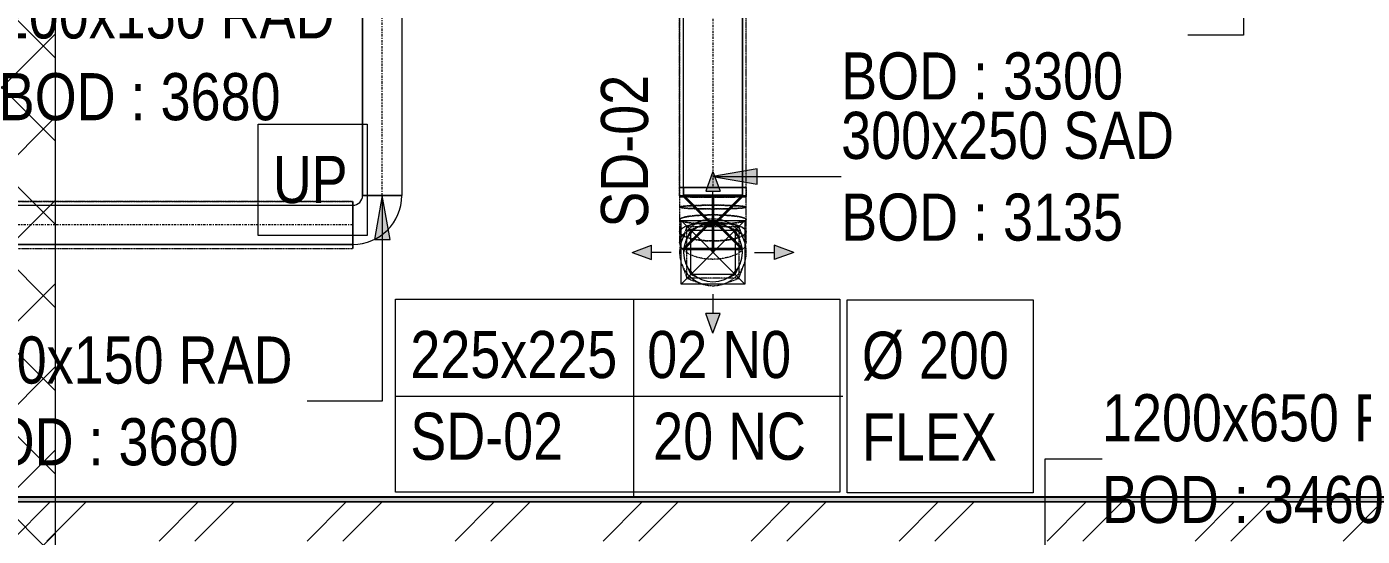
# Model space of a CAD drawing. Header units: inches. Extents: x -83664 to 20107, y -47222 to 19398.
# Drawn here: x -27444 to -20636, y -25990 to -23392 of the extents above; entities that cross this region are included whole.
import ezdxf

# ---------------------------------------------------------------- set-up
doc = ezdxf.new("R2010")
doc.units = ezdxf.units.IN
doc.header["$MEASUREMENT"] = 0
doc.linetypes.add('Center', pattern=[29.999999, 12, -6, 6, -6])
doc.linetypes.add('Hidden 0_50', pattern=[1.0584, 0.5292, -0.5292])
for name, color, linetype, lineweight, true_color in [('A-DETL', 7, 'Continuous', 18, 0x00a600), ('M-HVAC-DUCT', 7, 'Continuous', 9, 0xffe97f), ('M-HVAC-DUCT-PATT', 7, 'Continuous', 35, 0x007f00)]:
    doc.layers.add(name, color=color, linetype=linetype, lineweight=lineweight, true_color=true_color)
for name, color, linetype, lineweight in [('A-DETL-GENF', 7, 'Continuous', 9), ('A-WALL', 7, 'Continuous', 9), ('A-WALL-PATT', 7, 'Continuous', 25), ('G-ANNO-TEXT', 7, 'Continuous', 9), ('M-HVAC-CDFF', 7, 'Continuous', 9), ('M-HVAC-DUCT-CNTR', 7, 'Center', 9), ('M-HVAC-DUCT-IDEN', 7, 'Continuous', 18)]:
    doc.layers.add(name, color=color, linetype=linetype, lineweight=lineweight)
doc.styles.add('Arial Narrow_21', font='ARIALN.TTF', dxfattribs={"height": 240})
pattern_1 = [(0, (0, 0), (1219.2, 304.8), [50.292, -864.108, 50.292, -864.108, -4876.8]), (0, (0, 0), (1219.2, 304.8), [-1828.8, 50.292, -1778.508, 50.292, -864.108, -2133.6]), (0, (0, 0), (1219.2, 304.8), [-4572, 50.292, -559.308, 50.292, -1473.708]), (120, (457.2, 152.4), (-873.56454, 903.45817), [50.292, -864.108, 50.292, -864.108, -4876.8]), (120, (457.2, 152.4), (-873.56454, 903.45817), [-1828.8, 50.292, -1778.508, 50.292, -864.108, -2133.6]), (120, (457.2, 152.4), (-873.56454, 903.45817), [-4572, 50.292, -559.308, 50.292, -1473.708]), (240, (609.6, 762), (-345.63546, -1208.25817), [50.292, -864.108, 50.292, -864.108, -4876.8]), (240, (609.6, 762), (-345.63546, -1208.25817), [-1828.8, 50.292, -1778.508, 50.292, -864.108, -2133.6]), (240, (609.6, 762), (-345.63546, -1208.25817), [-4572, 50.292, -559.308, 50.292, -1473.708])]
pattern_2 = [(45, (0, 0), (-377.1708, 377.1708), []), (45, (0, 571.5), (-377.1708, 377.1708), [])]

# ---------------------------------------------------------------- blocks, each defined once
blk = doc.blocks.new('GCE-AT-Supply Air Rectangular Diffuser - 225x225-V55-FIRST FLOOR AC CONDITIONING LAYOUT - PART A')
at = {"layer": 'A-DETL-GENF', "true_color": 0xff7f00}
for points in [[(36.4, 312.5), (0, 412.5), (-36.4, 312.5)], [(-312.5, 36.4), (-412.5, 0), (-312.5, -36.4)], [(412.5, 0), (312.5, 36.4), (312.5, -36.4), (338.5, -26.9)], [(36.4, -312.5), (-36.4, -312.5), (0, -412.5)]]:
    blk.add_hatch(color=30, dxfattribs=at).paths.add_polyline_path(points)
at = {"layer": 'A-DETL-GENF', "color": 30, "true_color": 0xff7f00}
for p, q in [((0, 412.5), (-36.4, 312.5)), ((0, 412.5), (36.4, 312.5)), ((-36.4, 312.5), (36.4, 312.5)), ((0, 212.5), (0, 312.5)), ((-162.5, -162.5), (162.5, 162.5)), ((-162.5, 162.5), (162.5, -162.5)), ((-162.5, -162.5), (-162.5, 162.5)), ((-162.5, 162.5), (162.5, 162.5)), ((162.5, 162.5), (162.5, -162.5)), ((-412.5, 0), (-312.5, 36.4)), ((-312.5, -36.4), (-312.5, 36.4)), ((212.5, 0), (312.5, 0)), ((312.5, 36.4), (312.5, -36.4)), ((412.5, 0), (312.5, 36.4)), ((-412.5, 0), (-312.5, -36.4)), ((-212.5, 0), (-312.5, 0)), ((412.5, 0), (312.5, -36.4)), ((162.5, -162.5), (-162.5, -162.5)), ((0, -212.5), (0, -312.5)), ((36.4, -312.5), (-36.4, -312.5)), ((0, -412.5), (-36.4, -312.5)), ((0, -412.5), (36.4, -312.5))]:
    blk.add_line(p, q, dxfattribs=at)
blk = doc.blocks.new('M_Rec to Rnd Transition - Angle - 60 Degree-8295572-FIRST FLOOR AC CONDITIONING LAYOUT - PART A')
at = {"layer": 'M-HVAC-DUCT', "color": 30, "true_color": 0xff7f00}
for p, q in [((0, 150), (43.3, 150)), ((43.3, 150), (0, 150)), ((0, 150), (0, -150)), ((0, -150), (0, 150)), ((43.3, 0), (43.3, 150)), ((43.3, 0), (43.3, 150)), ((43.3, -150), (43.3, 0)), ((43.3, -150), (43.3, 0)), ((0, -150), (43.3, -150)), ((43.3, -150), (0, -150))]:
    blk.add_line(p, q, dxfattribs=at)
blk = doc.blocks.new('M_Rectangular to Round Transition - Angle - 45 Degree-8295570-FIRST FLOOR AC CONDITIONING LAYOUT - PART A')
at = {"layer": 'M-HVAC-DUCT', "color": 30, "true_color": 0xff7f00}
for p, q in [((127375.6, 73895), (127398.5, 73942.8)), ((127446.4, 73965.7), (127398.5, 73942.8)), ((127398.5, 73942.8), (127623.5, 73942.8)), ((127398.5, 73717.8), (127398.5, 73942.8)), ((127623.5, 73942.8), (127575.6, 73965.7)), ((127623.5, 73942.8), (127646.4, 73895)), ((127623.5, 73942.8), (127623.5, 73717.8)), ((127375.6, 73765.7), (127398.5, 73717.8)), ((127623.5, 73717.8), (127646.4, 73765.7)), ((127446.4, 73695), (127398.5, 73717.8)), ((127623.5, 73717.8), (127398.5, 73717.8)), ((127575.6, 73695), (127623.5, 73717.8))]:
    blk.add_line(p, q, dxfattribs=at)
for start, end in [(90, 180), (0, 90), (180, 270), (270, 0)]:
    blk.add_arc((127511, 73830.3), 150, start, end, dxfattribs=at)
blk = doc.blocks.new('M_Rec Elbow - Radius - 0_75W-V186-FIRST FLOOR AC CONDITIONING LAYOUT - PART A')
at = {"layer": 'M-HVAC-DUCT', "color": 6, "true_color": 0xff00ff}
for p, q in [((-100, 150), (100, 150)), ((100, 150), (-100, 150)), ((-150, 100), (-150, -100)), ((-150, -100), (-150, 100))]:
    blk.add_line(p, q, dxfattribs=at)
for radius in [50, 50, 250, 250]:
    blk.add_arc((-150, 150), radius, 270, 0, dxfattribs=at)
blk = doc.blocks.new('TEMW-SMBZ-HO-BM-HVAC-00002_rvt-1-FIRST FLOOR AC CONDITIONING LAYOUT - PART A')
at = {"layer": 'M-HVAC-DUCT', "color": 6, "true_color": 0xff00ff}
for p, q in [((125725.2, 74120.2), (125725.2, 76385.2)), ((125725.2, 76385.2), (125725.2, 74120.2)), ((125925.2, 76385.2), (125925.2, 74120.2)), ((125925.2, 76385.2), (125925.2, 74120.2)), ((120224.9, 74070.2), (124159.4, 74070.2)), ((120224.9, 74070.2), (124159.4, 74070.2)), ((124159.4, 74070.2), (125675.2, 74070.2)), ((124159.4, 74070.2), (125675.2, 74070.2)), ((125675.2, 73870.2), (125675.2, 74070.2)), ((125675.2, 74070.2), (125675.2, 73870.2)), ((125725.2, 74120.2), (125925.2, 74120.2)), ((125925.2, 74120.2), (125725.2, 74120.2)), ((124159.4, 73870.2), (120224.9, 73870.2)), ((120224.9, 73870.2), (124159.4, 73870.2)), ((125675.2, 73870.2), (124159.4, 73870.2)), ((124159.4, 73870.2), (125675.2, 73870.2))]:
    blk.add_line(p, q, dxfattribs=at)
at = {"layer": 'M-HVAC-DUCT', "color": 30, "linetype": 'Hidden 0_50', "true_color": 0xff7f00}
for p, q in [((127341, 75770.3), (127341, 74161.4)), ((127341, 74161.4), (127341, 75770.3)), ((127681, 74161.4), (127681, 75770.3)), ((127681, 74161.4), (127681, 75770.3)), ((127341, 74161.4), (127681, 74161.4)), ((127681, 74161.4), (127341, 74161.4)), ((127341, 74161.4), (127341, 74118.1)), ((127341, 74118.1), (127341, 74161.4)), ((127341, 74161.4), (127681, 74161.4)), ((127681, 74161.4), (127341, 74161.4)), ((127681, 74161.4), (127681, 74118.1)), ((127681, 74118.1), (127681, 74161.4)), ((127341, 74118.1), (127341, 74114)), ((127681, 74118.1), (127341, 74118.1)), ((127681, 74118.1), (127341, 74118.1)), ((127341, 74118.1), (127341, 74114)), ((127341, 74118.1), (127511, 74118.1)), ((127341, 74118.1), (127511, 74118.1)), ((127341, 74114), (127341, 74060.9)), ((127341, 74114), (127341, 74060.9)), ((127511, 74118.1), (127681, 74118.1)), ((127511, 74118.1), (127681, 74118.1)), ((127681, 74114), (127681, 74118.1)), ((127681, 74114), (127681, 74118.1)), ((127681, 74060.9), (127681, 74114)), ((127681, 74060.9), (127681, 74114)), ((127341, 74060.9), (127341, 73997.6)), ((127341, 74060.9), (127341, 73997.6)), ((127681, 73997.6), (127681, 74060.9)), ((127681, 73997.6), (127681, 74060.9)), ((127341, 73997.6), (127341, 73935.4)), ((127341, 73997.6), (127341, 73935.4)), ((127341, 73935.4), (127341, 73882)), ((127341, 73935.4), (127341, 73882)), ((127378.5, 73962.8), (127351.4, 73888.8)), ((127452.5, 73989.9), (127378.5, 73962.8)), ((127378.5, 73697.8), (127378.5, 73962.8)), ((127378.5, 73962.8), (127643.5, 73962.8)), ((127643.5, 73962.8), (127569.5, 73989.9)), ((127670.6, 73888.8), (127643.5, 73962.8)), ((127643.5, 73962.8), (127643.5, 73697.8)), ((127681, 73935.4), (127681, 73997.6)), ((127681, 73935.4), (127681, 73997.6)), ((127681, 73882), (127681, 73935.4)), ((127681, 73882), (127681, 73935.4)), ((127351.4, 73771.8), (127378.5, 73697.8)), ((127643.5, 73697.8), (127670.6, 73771.8)), ((127378.5, 73697.8), (127452.5, 73670.7)), ((127643.5, 73697.8), (127378.5, 73697.8)), ((127569.5, 73670.7), (127643.5, 73697.8))]:
    blk.add_line(p, q, dxfattribs=at)
at = {"layer": 'M-HVAC-DUCT', "color": 30, "true_color": 0xff7f00}
for p, q in [((127361, 74161.4), (127361, 75770.3)), ((127361, 74161.4), (127361, 75770.3)), ((127661, 75770.3), (127661, 74161.4)), ((127661, 74161.4), (127661, 75770.3)), ((127661, 74161.4), (127361, 74161.4)), ((127361, 74161.4), (127661, 74161.4))]:
    blk.add_line(p, q, dxfattribs=at)
at = {"layer": 'M-HVAC-DUCT', "color": 6, "linetype": 'Hidden 0_50', "true_color": 0xff00ff}
for p, q in [((124159.4, 74090.2), (120224.9, 74090.2)), ((120224.9, 74090.2), (124159.4, 74090.2)), ((125675.2, 74090.2), (124159.4, 74090.2)), ((124159.4, 74090.2), (125675.2, 74090.2)), ((125675.2, 74090.2), (125675.2, 73850.2)), ((125675.2, 73850.2), (125675.2, 74090.2)), ((120224.9, 73850.2), (124159.4, 73850.2)), ((120224.9, 73850.2), (124159.4, 73850.2)), ((124159.4, 73850.2), (125675.2, 73850.2)), ((124159.4, 73850.2), (125675.2, 73850.2))]:
    blk.add_line(p, q, dxfattribs=at)
at = {"layer": 'M-HVAC-DUCT', "color": 30, "linetype": 'Hidden 0_50', "true_color": 0xff7f00, "flags": 128}
for points in [[(127341, 74114), (127346.8, 74114.6), (127363.8, 74115.1), (127390.8, 74115.6), (127426, 74115.9), (127467, 74116.1), (127511, 74116.2), (127555, 74116.1), (127596, 74115.9), (127631.2, 74115.6), (127658.2, 74115.1), (127675.2, 74114.6), (127681, 74114)], [(127681, 74114), (127675.2, 74114.6), (127658.2, 74115.1), (127631.2, 74115.6), (127596, 74115.9), (127555, 74116.1), (127511, 74116.2), (127467, 74116.1), (127426, 74115.9), (127390.8, 74115.6), (127363.8, 74115.1), (127346.8, 74114.6), (127341, 74114)], [(127681, 74114), (127675.2, 74113.5), (127658.2, 74112.9), (127631.2, 74112.5), (127596, 74112.1), (127555, 74111.9), (127511, 74111.8), (127467, 74111.9), (127426, 74112.1), (127390.8, 74112.5), (127363.8, 74112.9), (127346.8, 74113.5), (127341, 74114)], [(127341, 74114), (127346.8, 74113.5), (127363.8, 74112.9), (127390.8, 74112.5), (127426, 74112.1), (127467, 74111.9), (127511, 74111.8), (127555, 74111.9), (127596, 74112.1), (127631.2, 74112.5), (127658.2, 74112.9), (127675.2, 74113.5), (127681, 74114)], [(127341, 74060.9), (127346.8, 74063.4), (127363.8, 74065.7), (127390.8, 74067.7), (127426, 74069.3), (127467, 74070.3), (127511, 74070.6), (127555, 74070.3), (127596, 74069.3), (127631.2, 74067.7), (127658.2, 74065.7), (127675.2, 74063.4), (127681, 74060.9)], [(127681, 74060.9), (127675.2, 74063.4), (127658.2, 74065.7), (127631.2, 74067.7), (127596, 74069.3), (127555, 74070.3), (127511, 74070.6), (127467, 74070.3), (127426, 74069.3), (127390.8, 74067.7), (127363.8, 74065.7), (127346.8, 74063.4), (127341, 74060.9)], [(127681, 74060.9), (127675.2, 74058.4), (127658.2, 74056.1), (127631.2, 74054.1), (127596, 74052.5), (127555, 74051.5), (127511, 74051.2), (127467, 74051.5), (127426, 74052.5), (127390.8, 74054.1), (127363.8, 74056.1), (127346.8, 74058.4), (127341, 74060.9)], [(127341, 74060.9), (127346.8, 74058.4), (127363.8, 74056.1), (127390.8, 74054.1), (127426, 74052.5), (127467, 74051.5), (127511, 74051.2), (127555, 74051.5), (127596, 74052.5), (127631.2, 74054.1), (127658.2, 74056.1), (127675.2, 74058.4), (127681, 74060.9)], [(127341, 73997.6), (127346.8, 74003.7), (127363.8, 74009.4), (127390.8, 74014.3), (127426, 74018.1), (127467, 74020.4), (127511, 74021.2), (127555, 74020.4), (127596, 74018.1), (127631.2, 74014.3), (127658.2, 74009.4), (127675.2, 74003.7), (127681, 73997.6)], [(127681, 73997.6), (127675.2, 74003.7), (127658.2, 74009.4), (127631.2, 74014.3), (127596, 74018.1), (127555, 74020.4), (127511, 74021.2), (127467, 74020.4), (127426, 74018.1), (127390.8, 74014.3), (127363.8, 74009.4), (127346.8, 74003.7), (127341, 73997.6)], [(127681, 73997.6), (127675.2, 73991.4), (127658.2, 73985.7), (127631.2, 73980.8), (127596, 73977.1), (127555, 73974.7), (127511, 73973.9), (127467, 73974.7), (127426, 73977.1), (127390.8, 73980.8), (127363.8, 73985.7), (127346.8, 73991.4), (127341, 73997.6)], [(127341, 73997.6), (127346.8, 73991.4), (127363.8, 73985.7), (127390.8, 73980.8), (127426, 73977.1), (127467, 73974.7), (127511, 73973.9), (127555, 73974.7), (127596, 73977.1), (127631.2, 73980.8), (127658.2, 73985.7), (127675.2, 73991.4), (127681, 73997.6)], [(127341, 73935.4), (127346.8, 73947.6), (127363.8, 73959), (127390.8, 73968.7), (127426, 73976.2), (127467, 73980.9), (127511, 73982.5), (127555, 73980.9), (127596, 73976.2), (127631.2, 73968.7), (127658.2, 73959), (127675.2, 73947.6), (127681, 73935.4)], [(127681, 73935.4), (127675.2, 73947.6), (127658.2, 73959), (127631.2, 73968.7), (127596, 73976.2), (127555, 73980.9), (127511, 73982.5), (127467, 73980.9), (127426, 73976.2), (127390.8, 73968.7), (127363.8, 73959), (127346.8, 73947.6), (127341, 73935.4)], [(127341, 73882), (127346.8, 73904.6), (127363.8, 73925.7), (127390.8, 73943.9), (127426, 73957.8), (127467, 73966.5), (127511, 73969.5), (127555, 73966.5), (127596, 73957.8), (127631.2, 73943.9), (127658.2, 73925.7), (127675.2, 73904.6), (127681, 73882)], [(127681, 73935.4), (127675.2, 73923.3), (127658.2, 73911.9), (127631.2, 73902.2), (127596, 73894.7), (127555, 73890), (127511, 73888.4), (127467, 73890), (127426, 73894.7), (127390.8, 73902.2), (127363.8, 73911.9), (127346.8, 73923.3), (127341, 73935.4)], [(127341, 73935.4), (127346.8, 73923.3), (127363.8, 73911.9), (127390.8, 73902.2), (127426, 73894.7), (127467, 73890), (127511, 73888.4), (127555, 73890), (127596, 73894.7), (127631.2, 73902.2), (127658.2, 73911.9), (127675.2, 73923.3), (127681, 73935.4)], [(127681, 73882), (127675.2, 73859.3), (127658.2, 73838.2), (127631.2, 73820.1), (127596, 73806.2), (127555, 73797.4), (127511, 73794.4), (127467, 73797.4), (127426, 73806.2), (127390.8, 73820.1), (127363.8, 73838.2), (127346.8, 73859.3), (127341, 73882)]]:
    blk.add_lwpolyline(points, dxfattribs=at)
at = {"layer": 'M-HVAC-DUCT', "color": 30, "linetype": 'Hidden 0_50', "true_color": 0xff7f00}
for start, end in [(90, 180), (0, 90), (180, 270), (270, 0)]:
    blk.add_arc((127511, 73830.3), 170, start, end, dxfattribs=at)
at = {"layer": 'M-HVAC-DUCT-CNTR', "color": 6, "true_color": 0xff00ff}
for p, q in [((125825.2, 74120.2), (125825.2, 76385.2)), ((124159.4, 73970.2), (120224.9, 73970.2)), ((125675.2, 73970.2), (124159.4, 73970.2))]:
    blk.add_line(p, q, dxfattribs=at)
at = {"layer": 'M-HVAC-DUCT-CNTR', "color": 30, "true_color": 0xff7f00}
blk.add_line((127511, 75770.3), (127511, 74161.4), dxfattribs=at)
at = {"layer": 'M-HVAC-DUCT-CNTR', "color": 30, "linetype": 'Continuous', "lineweight": 35, "true_color": 0xff7f00}
blk.add_open_spline([(127511, 74118.1), (127511, 74014.7), (127511, 73830.3), (127511, 73830.3)], degree=3, dxfattribs=at)
at = {"layer": 'M-HVAC-DUCT-PATT', "color": 30, "true_color": 0xff7f00}
for p, q in [((127361, 74118.1), (127496.9, 73982.2)), ((127661, 74118.1), (127361, 74118.1)), ((127661, 74118.1), (127361, 74118.1)), ((127661, 74118.1), (127525.1, 73982.2)), ((127361, 73846.4), (127496.9, 73982.2)), ((127525.1, 73982.2), (127496.9, 73982.2)), ((127661, 73846.4), (127525.1, 73982.2)), ((127661, 73846.4), (127361, 73846.4))]:
    blk.add_line(p, q, dxfattribs=at)
at = {"layer": 'M-HVAC-CDFF', "color": 6, "linetype": 'Hidden 0_50', "lineweight": 9, "true_color": 0xff00ff}
blk.add_blockref('GCE-AT-Supply Air Rectangular Diffuser - 225x225-V55-FIRST FLOOR AC CONDITIONING LAYOUT - PART A', (127511, 73830.3), dxfattribs=at)
at = {"layer": 'M-HVAC-DUCT', "color": 6, "linetype": 'Hidden 0_50', "lineweight": 9, "true_color": 0xff00ff, "rotation": 270}
blk.add_blockref('M_Rec to Rnd Transition - Angle - 60 Degree-8295572-FIRST FLOOR AC CONDITIONING LAYOUT - PART A', (127511, 74161.4), dxfattribs=at)
at = {"layer": 'M-HVAC-DUCT', "color": 6, "linetype": 'Hidden 0_50', "lineweight": 9, "true_color": 0xff00ff}
for name, p in [('M_Rec Elbow - Radius - 0_75W-V186-FIRST FLOOR AC CONDITIONING LAYOUT - PART A', (125825.2, 73970.2)), ('M_Rectangular to Round Transition - Angle - 45 Degree-8295570-FIRST FLOOR AC CONDITIONING LAYOUT - PART A', (0, 0))]:
    blk.add_blockref(name, p, dxfattribs=at)
blk = doc.blocks.new('TEMW-SMBZ-HO-BM-HVAC-00002_rvt-2-FIRST FLOOR AC CONDITIONING LAYOUT - PART A')
at = {"layer": 'M-HVAC-DUCT', "color": 6, "true_color": 0xff00ff}
for p, q in [((125725.2, 74120.2), (125725.2, 76385.2)), ((125725.2, 76385.2), (125725.2, 74120.2)), ((125925.2, 76385.2), (125925.2, 74120.2)), ((125925.2, 76385.2), (125925.2, 74120.2)), ((120224.9, 74070.2), (124159.4, 74070.2)), ((120224.9, 74070.2), (124159.4, 74070.2)), ((124159.4, 74070.2), (125675.2, 74070.2)), ((124159.4, 74070.2), (125675.2, 74070.2)), ((125675.2, 73870.2), (125675.2, 74070.2)), ((125675.2, 74070.2), (125675.2, 73870.2)), ((125725.2, 74120.2), (125925.2, 74120.2)), ((125925.2, 74120.2), (125725.2, 74120.2)), ((124159.4, 73870.2), (120224.9, 73870.2)), ((120224.9, 73870.2), (124159.4, 73870.2)), ((125675.2, 73870.2), (124159.4, 73870.2)), ((124159.4, 73870.2), (125675.2, 73870.2))]:
    blk.add_line(p, q, dxfattribs=at)
at = {"layer": 'M-HVAC-DUCT', "color": 30, "linetype": 'Hidden 0_50', "true_color": 0xff7f00}
for p, q in [((127341, 75770.3), (127341, 74161.4)), ((127341, 74161.4), (127341, 75770.3)), ((127681, 74161.4), (127681, 75770.3)), ((127681, 74161.4), (127681, 75770.3)), ((127341, 74161.4), (127681, 74161.4)), ((127681, 74161.4), (127341, 74161.4)), ((127341, 74161.4), (127341, 74118.1)), ((127341, 74118.1), (127341, 74161.4)), ((127341, 74161.4), (127681, 74161.4)), ((127681, 74161.4), (127341, 74161.4)), ((127681, 74161.4), (127681, 74118.1)), ((127681, 74118.1), (127681, 74161.4)), ((127341, 74118.1), (127341, 74114)), ((127681, 74118.1), (127341, 74118.1)), ((127681, 74118.1), (127341, 74118.1)), ((127341, 74118.1), (127341, 74114)), ((127341, 74118.1), (127511, 74118.1)), ((127341, 74118.1), (127511, 74118.1)), ((127341, 74114), (127341, 74060.9)), ((127341, 74114), (127341, 74060.9)), ((127511, 74118.1), (127681, 74118.1)), ((127511, 74118.1), (127681, 74118.1)), ((127681, 74114), (127681, 74118.1)), ((127681, 74114), (127681, 74118.1)), ((127681, 74060.9), (127681, 74114)), ((127681, 74060.9), (127681, 74114)), ((127341, 74060.9), (127341, 73997.6)), ((127341, 74060.9), (127341, 73997.6)), ((127681, 73997.6), (127681, 74060.9)), ((127681, 73997.6), (127681, 74060.9)), ((127341, 73997.6), (127341, 73935.4)), ((127341, 73997.6), (127341, 73935.4)), ((127341, 73935.4), (127341, 73882)), ((127341, 73935.4), (127341, 73882)), ((127378.5, 73962.8), (127351.4, 73888.8)), ((127452.5, 73989.9), (127378.5, 73962.8)), ((127378.5, 73697.8), (127378.5, 73962.8)), ((127378.5, 73962.8), (127643.5, 73962.8)), ((127643.5, 73962.8), (127569.5, 73989.9)), ((127670.6, 73888.8), (127643.5, 73962.8)), ((127643.5, 73962.8), (127643.5, 73697.8)), ((127681, 73935.4), (127681, 73997.6)), ((127681, 73935.4), (127681, 73997.6)), ((127681, 73882), (127681, 73935.4)), ((127681, 73882), (127681, 73935.4)), ((127351.4, 73771.8), (127378.5, 73697.8)), ((127643.5, 73697.8), (127670.6, 73771.8)), ((127378.5, 73697.8), (127452.5, 73670.7)), ((127643.5, 73697.8), (127378.5, 73697.8)), ((127569.5, 73670.7), (127643.5, 73697.8))]:
    blk.add_line(p, q, dxfattribs=at)
at = {"layer": 'M-HVAC-DUCT', "color": 30, "true_color": 0xff7f00}
for p, q in [((127361, 74161.4), (127361, 75770.3)), ((127361, 74161.4), (127361, 75770.3)), ((127661, 75770.3), (127661, 74161.4)), ((127661, 74161.4), (127661, 75770.3)), ((127661, 74161.4), (127361, 74161.4)), ((127361, 74161.4), (127661, 74161.4))]:
    blk.add_line(p, q, dxfattribs=at)
at = {"layer": 'M-HVAC-DUCT', "color": 6, "linetype": 'Hidden 0_50', "true_color": 0xff00ff}
for p, q in [((124159.4, 74090.2), (120224.9, 74090.2)), ((120224.9, 74090.2), (124159.4, 74090.2)), ((125675.2, 74090.2), (124159.4, 74090.2)), ((124159.4, 74090.2), (125675.2, 74090.2)), ((125675.2, 74090.2), (125675.2, 73850.2)), ((125675.2, 73850.2), (125675.2, 74090.2)), ((120224.9, 73850.2), (124159.4, 73850.2)), ((120224.9, 73850.2), (124159.4, 73850.2)), ((124159.4, 73850.2), (125675.2, 73850.2)), ((124159.4, 73850.2), (125675.2, 73850.2))]:
    blk.add_line(p, q, dxfattribs=at)
at = {"layer": 'M-HVAC-DUCT', "color": 30, "linetype": 'Hidden 0_50', "true_color": 0xff7f00, "flags": 128}
for points in [[(127341, 74114), (127346.8, 74114.6), (127363.8, 74115.1), (127390.8, 74115.6), (127426, 74115.9), (127467, 74116.1), (127511, 74116.2), (127555, 74116.1), (127596, 74115.9), (127631.2, 74115.6), (127658.2, 74115.1), (127675.2, 74114.6), (127681, 74114)], [(127681, 74114), (127675.2, 74114.6), (127658.2, 74115.1), (127631.2, 74115.6), (127596, 74115.9), (127555, 74116.1), (127511, 74116.2), (127467, 74116.1), (127426, 74115.9), (127390.8, 74115.6), (127363.8, 74115.1), (127346.8, 74114.6), (127341, 74114)], [(127681, 74114), (127675.2, 74113.5), (127658.2, 74112.9), (127631.2, 74112.5), (127596, 74112.1), (127555, 74111.9), (127511, 74111.8), (127467, 74111.9), (127426, 74112.1), (127390.8, 74112.5), (127363.8, 74112.9), (127346.8, 74113.5), (127341, 74114)], [(127341, 74114), (127346.8, 74113.5), (127363.8, 74112.9), (127390.8, 74112.5), (127426, 74112.1), (127467, 74111.9), (127511, 74111.8), (127555, 74111.9), (127596, 74112.1), (127631.2, 74112.5), (127658.2, 74112.9), (127675.2, 74113.5), (127681, 74114)], [(127341, 74060.9), (127346.8, 74063.4), (127363.8, 74065.7), (127390.8, 74067.7), (127426, 74069.3), (127467, 74070.3), (127511, 74070.6), (127555, 74070.3), (127596, 74069.3), (127631.2, 74067.7), (127658.2, 74065.7), (127675.2, 74063.4), (127681, 74060.9)], [(127681, 74060.9), (127675.2, 74063.4), (127658.2, 74065.7), (127631.2, 74067.7), (127596, 74069.3), (127555, 74070.3), (127511, 74070.6), (127467, 74070.3), (127426, 74069.3), (127390.8, 74067.7), (127363.8, 74065.7), (127346.8, 74063.4), (127341, 74060.9)], [(127681, 74060.9), (127675.2, 74058.4), (127658.2, 74056.1), (127631.2, 74054.1), (127596, 74052.5), (127555, 74051.5), (127511, 74051.2), (127467, 74051.5), (127426, 74052.5), (127390.8, 74054.1), (127363.8, 74056.1), (127346.8, 74058.4), (127341, 74060.9)], [(127341, 74060.9), (127346.8, 74058.4), (127363.8, 74056.1), (127390.8, 74054.1), (127426, 74052.5), (127467, 74051.5), (127511, 74051.2), (127555, 74051.5), (127596, 74052.5), (127631.2, 74054.1), (127658.2, 74056.1), (127675.2, 74058.4), (127681, 74060.9)], [(127341, 73997.6), (127346.8, 74003.7), (127363.8, 74009.4), (127390.8, 74014.3), (127426, 74018.1), (127467, 74020.4), (127511, 74021.2), (127555, 74020.4), (127596, 74018.1), (127631.2, 74014.3), (127658.2, 74009.4), (127675.2, 74003.7), (127681, 73997.6)], [(127681, 73997.6), (127675.2, 74003.7), (127658.2, 74009.4), (127631.2, 74014.3), (127596, 74018.1), (127555, 74020.4), (127511, 74021.2), (127467, 74020.4), (127426, 74018.1), (127390.8, 74014.3), (127363.8, 74009.4), (127346.8, 74003.7), (127341, 73997.6)], [(127681, 73997.6), (127675.2, 73991.4), (127658.2, 73985.7), (127631.2, 73980.8), (127596, 73977.1), (127555, 73974.7), (127511, 73973.9), (127467, 73974.7), (127426, 73977.1), (127390.8, 73980.8), (127363.8, 73985.7), (127346.8, 73991.4), (127341, 73997.6)], [(127341, 73997.6), (127346.8, 73991.4), (127363.8, 73985.7), (127390.8, 73980.8), (127426, 73977.1), (127467, 73974.7), (127511, 73973.9), (127555, 73974.7), (127596, 73977.1), (127631.2, 73980.8), (127658.2, 73985.7), (127675.2, 73991.4), (127681, 73997.6)], [(127341, 73935.4), (127346.8, 73947.6), (127363.8, 73959), (127390.8, 73968.7), (127426, 73976.2), (127467, 73980.9), (127511, 73982.5), (127555, 73980.9), (127596, 73976.2), (127631.2, 73968.7), (127658.2, 73959), (127675.2, 73947.6), (127681, 73935.4)], [(127681, 73935.4), (127675.2, 73947.6), (127658.2, 73959), (127631.2, 73968.7), (127596, 73976.2), (127555, 73980.9), (127511, 73982.5), (127467, 73980.9), (127426, 73976.2), (127390.8, 73968.7), (127363.8, 73959), (127346.8, 73947.6), (127341, 73935.4)], [(127341, 73882), (127346.8, 73904.6), (127363.8, 73925.7), (127390.8, 73943.9), (127426, 73957.8), (127467, 73966.5), (127511, 73969.5), (127555, 73966.5), (127596, 73957.8), (127631.2, 73943.9), (127658.2, 73925.7), (127675.2, 73904.6), (127681, 73882)], [(127681, 73935.4), (127675.2, 73923.3), (127658.2, 73911.9), (127631.2, 73902.2), (127596, 73894.7), (127555, 73890), (127511, 73888.4), (127467, 73890), (127426, 73894.7), (127390.8, 73902.2), (127363.8, 73911.9), (127346.8, 73923.3), (127341, 73935.4)], [(127341, 73935.4), (127346.8, 73923.3), (127363.8, 73911.9), (127390.8, 73902.2), (127426, 73894.7), (127467, 73890), (127511, 73888.4), (127555, 73890), (127596, 73894.7), (127631.2, 73902.2), (127658.2, 73911.9), (127675.2, 73923.3), (127681, 73935.4)], [(127681, 73882), (127675.2, 73859.3), (127658.2, 73838.2), (127631.2, 73820.1), (127596, 73806.2), (127555, 73797.4), (127511, 73794.4), (127467, 73797.4), (127426, 73806.2), (127390.8, 73820.1), (127363.8, 73838.2), (127346.8, 73859.3), (127341, 73882)]]:
    blk.add_lwpolyline(points, dxfattribs=at)
at = {"layer": 'M-HVAC-DUCT', "color": 30, "linetype": 'Hidden 0_50', "true_color": 0xff7f00}
for start, end in [(90, 180), (0, 90), (180, 270), (270, 0)]:
    blk.add_arc((127511, 73830.3), 170, start, end, dxfattribs=at)
at = {"layer": 'M-HVAC-DUCT-CNTR', "color": 6, "true_color": 0xff00ff}
for p, q in [((125825.2, 74120.2), (125825.2, 76385.2)), ((124159.4, 73970.2), (120224.9, 73970.2)), ((125675.2, 73970.2), (124159.4, 73970.2))]:
    blk.add_line(p, q, dxfattribs=at)
at = {"layer": 'M-HVAC-DUCT-CNTR', "color": 30, "true_color": 0xff7f00}
blk.add_line((127511, 75770.3), (127511, 74161.4), dxfattribs=at)
at = {"layer": 'M-HVAC-DUCT-CNTR', "color": 30, "linetype": 'Continuous', "lineweight": 35, "true_color": 0xff7f00}
blk.add_open_spline([(127511, 74118.1), (127511, 74014.7), (127511, 73830.3), (127511, 73830.3)], degree=3, dxfattribs=at)
at = {"layer": 'M-HVAC-DUCT-PATT', "color": 30, "true_color": 0xff7f00}
for p, q in [((127361, 74118.1), (127496.9, 73982.2)), ((127661, 74118.1), (127361, 74118.1)), ((127661, 74118.1), (127361, 74118.1)), ((127661, 74118.1), (127525.1, 73982.2)), ((127361, 73846.4), (127496.9, 73982.2)), ((127525.1, 73982.2), (127496.9, 73982.2)), ((127661, 73846.4), (127525.1, 73982.2)), ((127661, 73846.4), (127361, 73846.4))]:
    blk.add_line(p, q, dxfattribs=at)
at = {"layer": 'M-HVAC-CDFF', "color": 6, "linetype": 'Hidden 0_50', "lineweight": 9, "true_color": 0xff00ff}
blk.add_blockref('GCE-AT-Supply Air Rectangular Diffuser - 225x225-V55-FIRST FLOOR AC CONDITIONING LAYOUT - PART A', (127511, 73830.3), dxfattribs=at)
at = {"layer": 'M-HVAC-DUCT', "color": 6, "linetype": 'Hidden 0_50', "lineweight": 9, "true_color": 0xff00ff, "rotation": 270}
blk.add_blockref('M_Rec to Rnd Transition - Angle - 60 Degree-8295572-FIRST FLOOR AC CONDITIONING LAYOUT - PART A', (127511, 74161.4), dxfattribs=at)
at = {"layer": 'M-HVAC-DUCT', "color": 6, "linetype": 'Hidden 0_50', "lineweight": 9, "true_color": 0xff00ff}
for name, p in [('M_Rec Elbow - Radius - 0_75W-V186-FIRST FLOOR AC CONDITIONING LAYOUT - PART A', (125825.2, 73970.2)), ('M_Rectangular to Round Transition - Angle - 45 Degree-8295570-FIRST FLOOR AC CONDITIONING LAYOUT - PART A', (0, 0))]:
    blk.add_blockref(name, p, dxfattribs=at)
blk = doc.blocks.new('SMBZ_Hospital Arch Model_2026_01_29_rvt-1-FIRST FLOOR AC CONDITIONING LAYOUT - PART A')
at = {"layer": 'A-WALL-PATT', "lineweight": 9, "true_color": 0xbbbbbb}
h = blk.add_hatch(dxfattribs=at)
h.set_pattern_fill('FP_13', color=9, style=0, pattern_type=2)
h.set_pattern_definition(pattern_1)
h.paths.add_polyline_path([(134497, 72557.7), (166659.4, 72557.7), (166659.4, 72582.7), (114909.4, 72582.7), (114909.4, 72557.7), (132914.7, 72557.7)])
h = blk.add_hatch(dxfattribs=at)
h.set_pattern_fill('FP_13', color=9, style=0, pattern_type=2)
h.set_pattern_definition(pattern_1)
h.paths.add_polyline_path([(145572.9, 72557.7), (166659.4, 72557.7), (166659.4, 72582.7), (123686, 72582.7), (123686, 72557.7), (143990.6, 72557.7)])
h = blk.add_hatch(dxfattribs=at)
h.set_pattern_fill('FP_12', color=9, style=0, pattern_type=2)
h.set_pattern_definition(pattern_2)
h.paths.add_polyline_path([(166659.4, 72357.7), (166659.4, 72557.7), (115109.4, 72557.7), (115109.4, 72357.7), (166461.3, 72357.7), (166461.3, 72526), (166611.3, 72526), (166611.3, 72357.7), (166634.4, 72357.7)])
h.paths.add_polyline_path([(148287, 72382.7), (146937, 72382.7), (146937, 72532.7), (148287, 72532.7), (148287, 72428.4)])
h.paths.add_polyline_path([(151156.4, 72382.7), (150032.4, 72382.7), (150032.4, 72532.7), (151156.4, 72532.7), (151156.4, 72417.2)])
h.paths.add_polyline_path([(134923.8, 72404.6), (134923.8, 72554.6), (135947.8, 72554.6), (135947.8, 72404.6)])
h = blk.add_hatch(dxfattribs=at)
h.set_pattern_fill('FP_12', color=9, style=0, pattern_type=2)
h.set_pattern_definition(pattern_2)
h.paths.add_polyline_path([(166659.4, 72357.7), (166659.4, 72557.7), (123686, 72557.7), (123686, 72357.7), (166461.3, 72357.7), (166461.3, 72526), (166611.3, 72526), (166611.3, 72357.7), (166634.4, 72357.7)])
h.paths.add_polyline_path([(148287, 72382.7), (146937, 72382.7), (146937, 72532.7), (148287, 72532.7), (148287, 72442.6)])
h.paths.add_polyline_path([(150032.4, 72382.7), (150032.4, 72532.7), (151156.4, 72532.7), (151156.4, 72382.7)])
h.paths.add_polyline_path([(134923.8, 72404.6), (134923.8, 72554.6), (135947.8, 72554.6), (135947.8, 72404.6)])
at = {"layer": 'A-WALL', "color": 9, "lineweight": 25, "true_color": 0xbbbbbb}
for p, q in [((124159.4, 72582.7), (115134.4, 72582.7)), ((124159.4, 72582.7), (123686, 72582.7)), ((166659.4, 72582.7), (124159.4, 72582.7)), ((166659.4, 72582.7), (124159.4, 72582.7))]:
    blk.add_line(p, q, dxfattribs=at)
at = {"layer": 'A-WALL', "color": 9, "true_color": 0xbbbbbb}
for p, q in [((124159.4, 72582.7), (115134.4, 72582.7)), ((124159.4, 72582.7), (123686, 72582.7)), ((166659.4, 72582.7), (124159.4, 72582.7)), ((166659.4, 72582.7), (124159.4, 72582.7)), ((124159.4, 72557.7), (115134.4, 72557.7)), ((123686, 72557.7), (124159.4, 72557.7)), ((166659.4, 72557.7), (124159.4, 72557.7)), ((124159.4, 72557.7), (166659.4, 72557.7))]:
    blk.add_line(p, q, dxfattribs=at)

msp = doc.modelspace()

# ---------------------------------------------------------------- hatches: boundary and pattern name
at = {"layer": 'A-DETL-GENF', "true_color": 0xff0000}
h = msp.add_hatch(dxfattribs=at)
h.set_pattern_fill('FP_59', color=1, style=0, pattern_type=2)
h.set_pattern_definition([(45, (-151456.65, -98372.2), (-212.13203, 212.13203), []), (135, (-151456.65, -98372.2), (-212.13203, -212.13203), [])])
h.paths.add_polyline_path([(-62993, -37189.5), (-27297.3, -37189.5), (-27297.3, -98.4), (-62993, -98.4), (-62993, -33333)])
at = {"layer": 'M-HVAC-DUCT-IDEN', "lineweight": 9}
for points in [[(-23945.7, -24155.1), (-23720.7, -24194.8), (-23720.7, -24115.4)], [(-25631.4, -24252), (-25671.1, -24477), (-25591.7, -24477)]]:
    msp.add_hatch(color=256, dxfattribs=at).paths.add_polyline_path(points)

# ---------------------------------------------------------------- linework, layer by layer
at = {"layer": 'A-DETL', "color": 1, "lineweight": 9, "true_color": 0xff0000}
msp.add_line((-27297.3, -37189.5), (-27297.3, -98.4), dxfattribs=at)
at = {"layer": 'A-DETL', "color": 7, "lineweight": 9}
for p, q in [((-24351.1, -24783.4), (-24351.1, -25783.4)), ((-25564, -25275.4), (-23284, -25275.4))]:
    msp.add_line(p, q, dxfattribs=at)
at = {"layer": 'G-ANNO-TEXT', "flags": 128}
for points in [[(-26264.3, -23888.2), (-25707.8, -23888.2), (-25707.8, -24455.2), (-26264.3, -24455.2)], [(-25563.2, -24780.4), (-23299.7, -24780.4), (-23299.7, -25764.4), (-25563.2, -25764.4)], [(-23261.2, -24784.1), (-22314, -24784.1), (-22314, -25768.1), (-23261.2, -25768.1)]]:
    msp.add_lwpolyline(points, close=True, dxfattribs=at)
at = {"layer": 'M-HVAC-DUCT-IDEN', "lineweight": 9}
for p, q in [((-21242.2, -21988.2), (-21242.2, -23435.5)), ((-21242.2, -23435.5), (-21525.1, -23435.5)), ((-23720.7, -24115.4), (-23945.7, -24155.1)), ((-23945.7, -24155.1), (-23720.7, -24194.8)), ((-23945.7, -24155.1), (-23292.1, -24155.1)), ((-23720.7, -24194.8), (-23720.7, -24115.4)), ((-25631.4, -24252), (-25671.1, -24477)), ((-25591.7, -24477), (-25631.4, -24252)), ((-25631.4, -24252), (-25631.4, -25300.4)), ((-25671.1, -24477), (-25591.7, -24477)), ((-25631.4, -25300.4), (-26013.9, -25300.4)), ((-22251.5, -25594.5), (-21962.6, -25594.5)), ((-22251.5, -26714.5), (-22251.5, -25594.5))]:
    msp.add_line(p, q, dxfattribs=at)

# ---------------------------------------------------------------- block references
at = {"lineweight": 5}
for name in ['SMBZ_Hospital Arch Model_2026_01_29_rvt-1-FIRST FLOOR AC CONDITIONING LAYOUT - PART A', 'TEMW-SMBZ-HO-BM-HVAC-00002_rvt-1-FIRST FLOOR AC CONDITIONING LAYOUT - PART A', 'TEMW-SMBZ-HO-BM-HVAC-00002_rvt-2-FIRST FLOOR AC CONDITIONING LAYOUT - PART A']:
    msp.add_blockref(name, (-151456.7, -98372.2), dxfattribs=at)

# ---------------------------------------------------------------- texts
at = {"layer": 'G-ANNO-TEXT', "insert": (-24516.4, -24416), "char_height": 240, "width": 986.076, "attachment_point": 1, "rotation": 90, "style": 'Arial Narrow_21'}
msp.add_mtext('SD-02', dxfattribs=at)
at = {"layer": 'G-ANNO-TEXT', "char_height": 240, "attachment_point": 1, "style": 'Arial Narrow_21'}
for s, insert, width in [('UP', (-26189.3, -24050.6), 481.012), ('225x225  02 N0', (-25488.2, -24942.8), 2441.138), ('Ø 200', (-23186.2, -24946.5), 937.974), ('SD-02      20 NC', (-25488.2, -25359.6), 2549.366), ('FLEX', (-23186.2, -25363.2), 865.822)]:
    msp.add_mtext(s, dxfattribs=dict(at, insert=insert, width=width))
at = {"layer": 'M-HVAC-DUCT-IDEN', "lineweight": 9, "char_height": 240, "attachment_point": 1, "style": 'Arial Narrow_21'}
for s, insert, width in [('200x150 RAD', (-27586.2, -23211.6), 2152.531), ('BOD : 3300', (-23292.1, -23522.6), 1803.797), ('BOD : 3680', (-27586.2, -23628.3), 1803.797), ('300x250 SAD', (-23292.1, -23825.5), 2128.48), ('BOD : 3135', (-23292.1, -24242.2), 1803.797), ('200x150 RAD', (-27800.4, -24970.8), 2152.531), ('1200x650 RAD', (-21962.6, -25265), 2344.936), ('BOD : 3680', (-27800.4, -25387.6), 1803.797), ('BOD : 3460', (-21962.6, -25681.7), 1803.797)]:
    msp.add_mtext(s, dxfattribs=dict(at, insert=insert, width=width))

doc.saveas('drawing.dxf')
